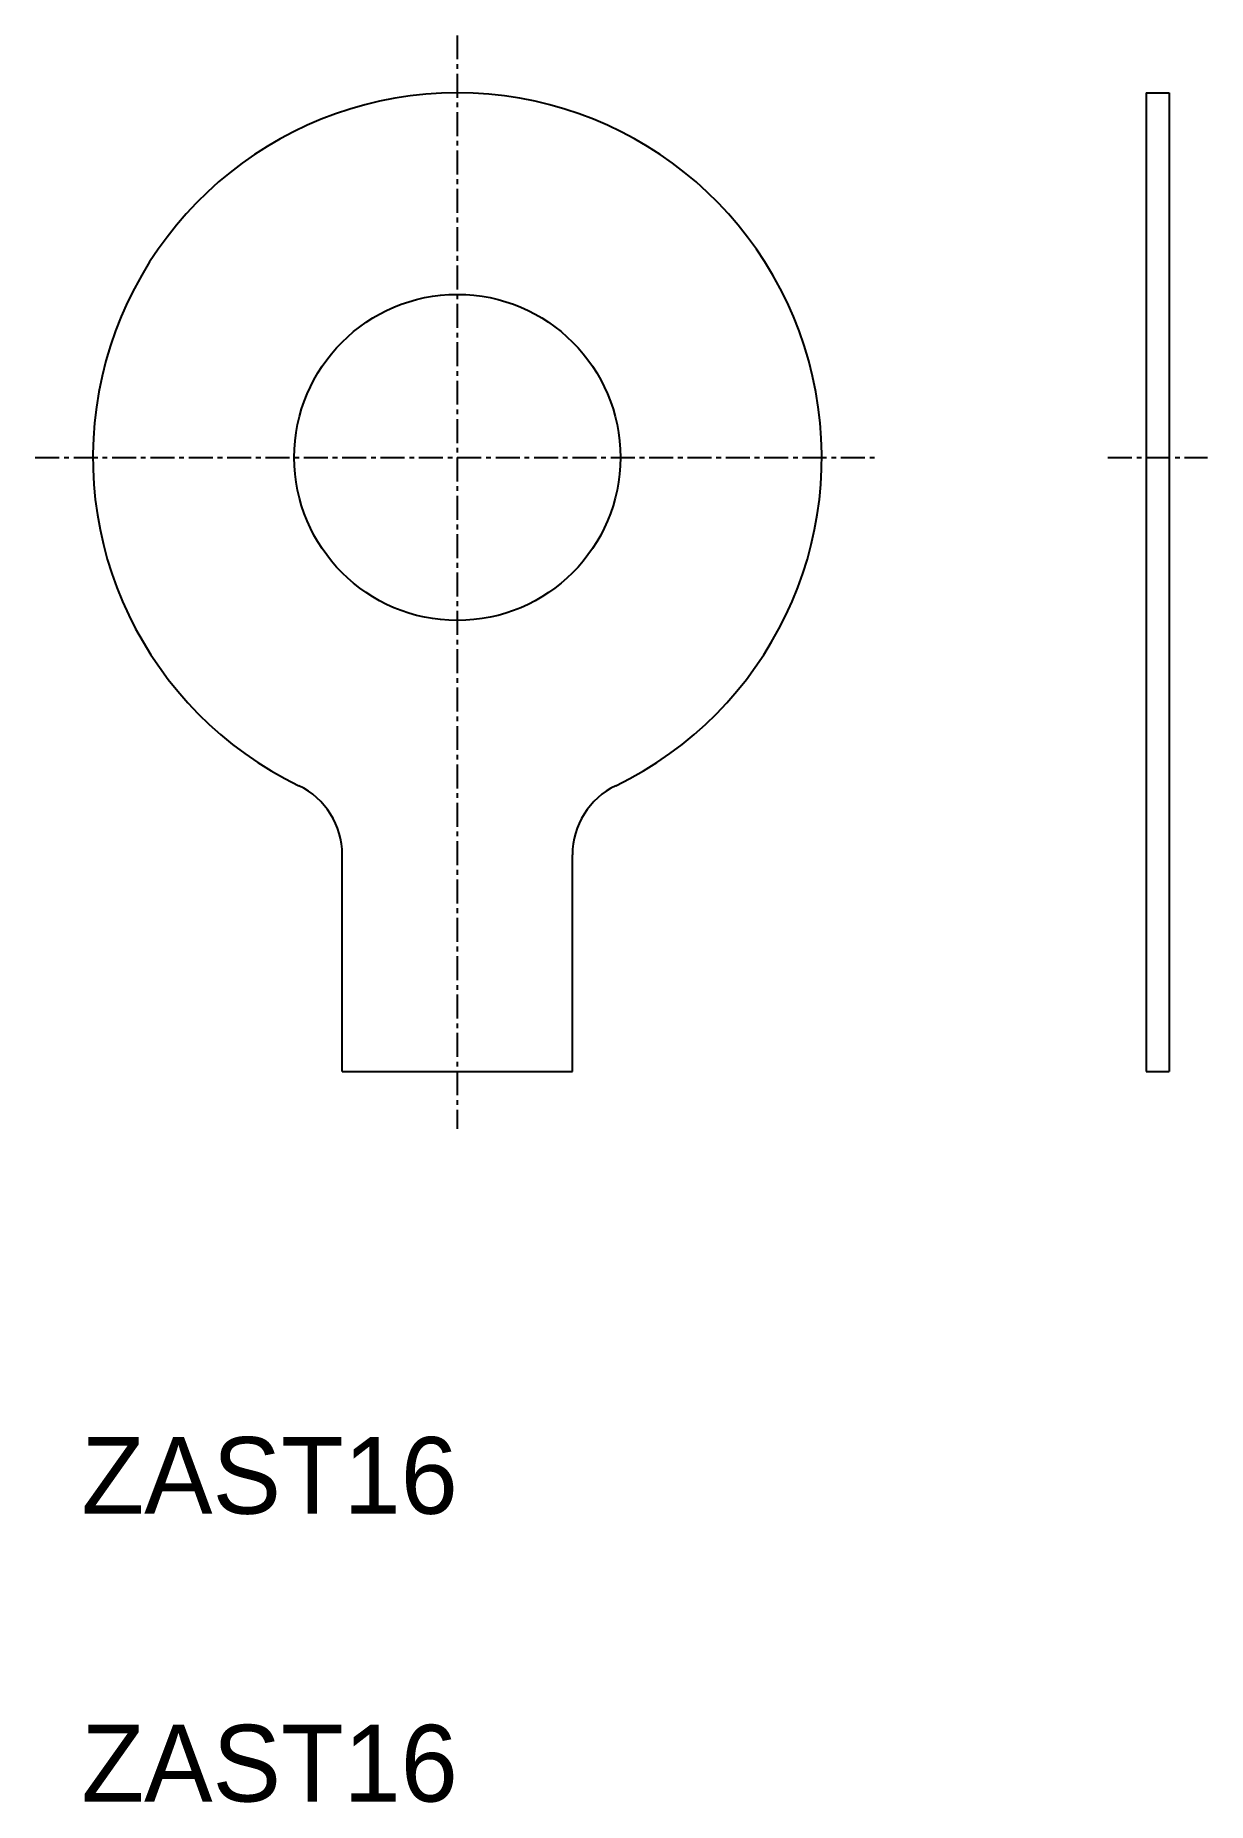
# Model space of a CAD drawing. Extents: x 109.8 to 170.9, y 17.8 to 109.9.
import ezdxf

# ---------------------------------------------------------------- set-up
doc = ezdxf.new("R2010")
doc.units = 0
doc.linetypes.add('CENTER', pattern=[2, 1.25, -0.25, 0.25, -0.25])
doc.layers.get('0').update_dxf_attribs({"linetype": 'CONTINUOUS'})
doc.layers.add('CENTER', color=1, linetype='CENTER')

msp = doc.modelspace()

# ---------------------------------------------------------------- linework, layer by layer
at = {"color": 7, "linetype": 'CONTINUOUS'}
for p, q in [((167.714, 106.91), (167.714, 55.91)), ((167.714, 106.91), (168.914, 106.91)), ((168.914, 106.91), (168.914, 55.91)), ((125.797, 55.91), (125.797, 67.197)), ((137.797, 55.91), (137.797, 67.197)), ((125.797, 55.91), (137.797, 55.91)), ((167.714, 55.91), (168.914, 55.91))]:
    msp.add_line(p, q, dxfattribs=at)
msp.add_circle((131.797, 87.91), 8.5, dxfattribs=at)
for centre, radius, start, end in [((131.797, 87.91), 19, 295.77146, 244.22854), ((121.797, 67.197), 4, 360, 64.22854), ((141.797, 67.197), 4, 115.77146, 180)]:
    msp.add_arc(centre, radius, start, end, dxfattribs=at)
at = {"layer": 'CENTER', "color": 1, "linetype": 'CENTER'}
for p, q in [((131.797, 109.91), (131.797, 52.91)), ((109.797, 87.91), (153.797, 87.91)), ((165.714, 87.91), (170.914, 87.91))]:
    msp.add_line(p, q, dxfattribs=at)

# ---------------------------------------------------------------- texts
at = {"color": 7, "linetype": 'CONTINUOUS'}
for p in [(112.201, 32.848), (112.201, 17.848)]:
    msp.add_text('ZAST16', height=4, dxfattribs=at).set_placement(p)

doc.saveas('drawing.dxf')
